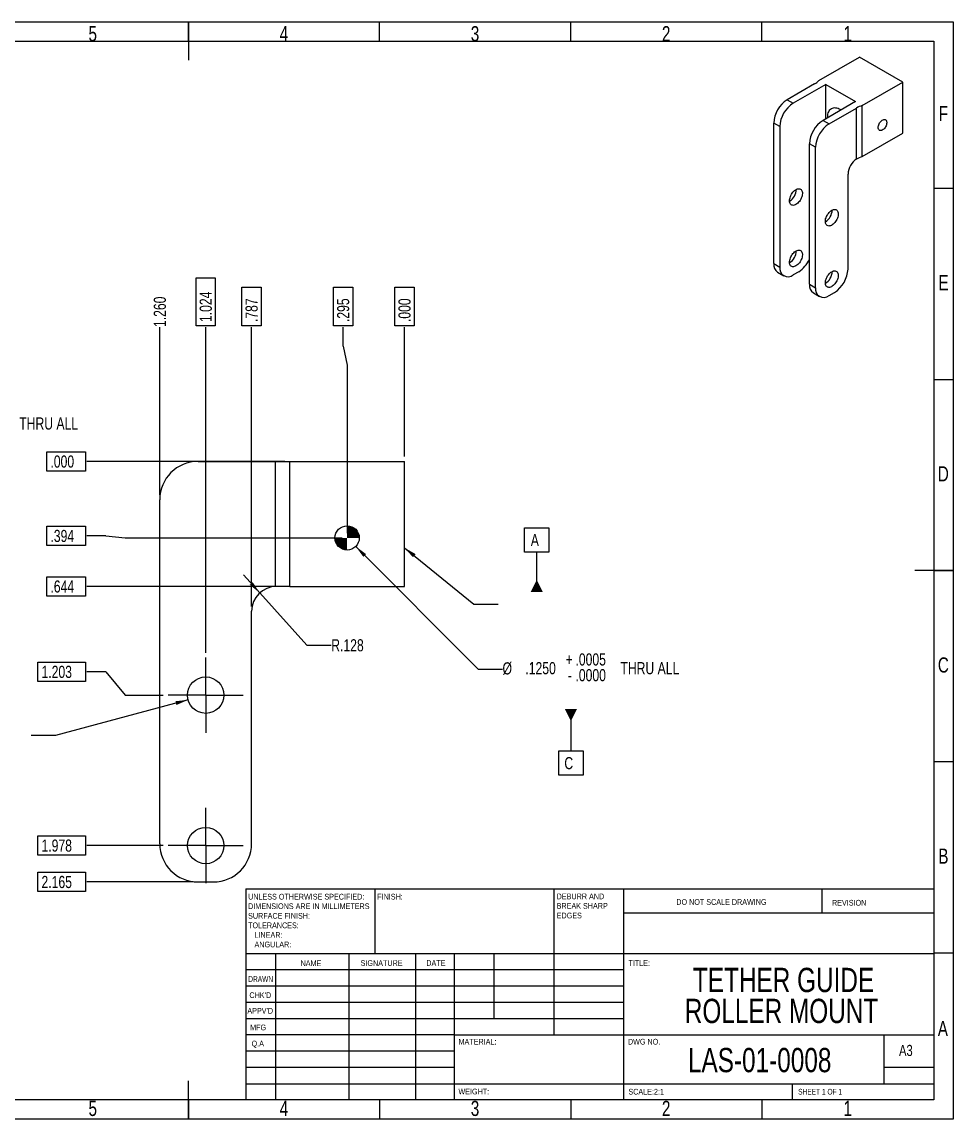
# Model space of a CAD drawing. Extents: x 0 to 16.3, y 0 to 11.5.
# Drawn here: x 6.75 to 16.34, y 0.2 to 11.5 of the extents above; entities that cross this region are included whole.
import ezdxf

# ---------------------------------------------------------------- set-up
doc = ezdxf.new("R2010")
doc.units = 0
doc.linetypes.add('SLD-SOLID', pattern=[0])
doc.layers.get('0').update_dxf_attribs({"linetype": 'CONTINUOUS'})
doc.styles.add('SLDTEXTSTYLE0', font='TXT', dxfattribs={"width": 0.75})
doc.styles.add('SLDTEXTSTYLE1', font='TXT', dxfattribs={"width": 0.686449})
doc.styles.add('SLDTEXTSTYLE2', font='TXT', dxfattribs={"width": 0.6875})
doc.dimstyles.new('SLDDIMSTYLE0', dxfattribs={"dimtxt": 0.125, "dimasz": 0.13, "dimexe": 0, "dimexo": 0.0625, "dimgap": 0.03125, "dimtad": 0, "dimtih": 1, "dimtoh": 1, "dimdec": 4, "dimlfac": 0.5, "dimrnd": 1e-09, "dimzin": 4, "dimtxsty": 'SLDTEXTSTYLE0', "dimsah": 1, "dimcen": 0, "dimazin": 3, "dimtol": 1, "dimtp": 0.001, "dimtfac": 1, "dimtdec": 3, "dimtofl": 0, "dimtmove": 0, "dimatfit": 3, "dimtolj": 1, "dimtzin": 0})
doc.dimstyles.new('SLDDIMSTYLE10', dxfattribs={"dimtxt": 0.125, "dimasz": 0.13, "dimexe": 0, "dimexo": 0.0625, "dimgap": 0.03125, "dimtad": 0, "dimtih": 1, "dimtoh": 1, "dimdec": 3, "dimlfac": 0.5, "dimrnd": 1e-09, "dimzin": 4, "dimtxsty": 'SLDTEXTSTYLE0', "dimblk1": 'NONE', "dimblk2": 'NONE', "dimsah": 1, "dimcen": 0.09, "dimazin": 3, "dimtfac": 1, "dimtdec": 3, "dimtofl": 0, "dimtmove": 0, "dimatfit": 3, "dimtolj": 1, "dimtzin": 12})
doc.dimstyles.new('SLDDIMSTYLE11', dxfattribs={"dimtxt": 0.125, "dimasz": 0.13, "dimexe": 0, "dimexo": 0.0625, "dimgap": 0.03125, "dimtad": 0, "dimtih": 1, "dimtoh": 1, "dimdec": 4, "dimlfac": 0.5, "dimrnd": 1e-09, "dimzin": 4, "dimtxsty": 'SLDTEXTSTYLE0', "dimsah": 1, "dimcen": 0, "dimazin": 3, "dimtol": 1, "dimtp": 0.001, "dimtfac": 1, "dimtdec": 3, "dimtofl": 0, "dimtmove": 0, "dimatfit": 3, "dimtolj": 1, "dimtzin": 0})
doc.dimstyles.new('SLDDIMSTYLE12', dxfattribs={"dimtxt": 0.125, "dimasz": 0.13, "dimexe": 0, "dimexo": 0.0625, "dimgap": 0.03125, "dimtad": 0, "dimtih": 1, "dimtoh": 1, "dimdec": 3, "dimlfac": 0.5, "dimrnd": 1e-09, "dimzin": 12, "dimtxsty": 'SLDTEXTSTYLE0', "dimsah": 1, "dimcen": 0, "dimazin": 3, "dimtfac": 1, "dimtdec": 3, "dimtofl": 0, "dimtmove": 0, "dimatfit": 3, "dimtolj": 1, "dimtzin": 12})
doc.dimstyles.new('SLDDIMSTYLE13', dxfattribs={"dimtxt": 0.125, "dimasz": 0.13, "dimexe": 0, "dimexo": 0.0625, "dimgap": 0.03125, "dimtad": 0, "dimtih": 1, "dimtoh": 1, "dimdec": 3, "dimlfac": 0.5, "dimrnd": 1e-09, "dimzin": 12, "dimtxsty": 'SLDTEXTSTYLE0', "dimsah": 1, "dimcen": 0, "dimazin": 3, "dimtfac": 1, "dimtdec": 3, "dimtofl": 0, "dimtmove": 0, "dimatfit": 3, "dimtolj": 1, "dimtzin": 12})
doc.dimstyles.new('SLDDIMSTYLE14', dxfattribs={"dimtxt": 0.18, "dimasz": 0.13, "dimexe": 0, "dimexo": 0.0625, "dimgap": 0, "dimtad": 0, "dimtih": 1, "dimtoh": 1, "dimdec": 0, "dimrnd": 1e-09, "dimzin": 0, "dimtxsty": 'STANDARD', "dimsah": 1, "dimcen": 0.09, "dimazin": 3, "dimtfac": 0.13, "dimtdec": 0, "dimtofl": 0, "dimtmove": 0, "dimatfit": 3, "dimtolj": 1, "dimtzin": 0})
doc.dimstyles.new('SLDDIMSTYLE7', dxfattribs={"dimtxt": 0.125, "dimasz": 0.13, "dimexe": 0, "dimexo": 0.0625, "dimgap": -0.03125, "dimtad": 0, "dimtih": 1, "dimtoh": 1, "dimdec": 3, "dimlfac": 0.5, "dimrnd": 1e-09, "dimzin": 4, "dimtxsty": 'SLDTEXTSTYLE0', "dimblk1": 'NONE', "dimblk2": 'NONE', "dimsah": 1, "dimcen": 0.09, "dimazin": 3, "dimtfac": 1, "dimtdec": 3, "dimtofl": 0, "dimtmove": 0, "dimatfit": 3, "dimtolj": 1})
doc.dimstyles.new('SLDDIMSTYLE8', dxfattribs={"dimtxt": 0.125, "dimasz": 0.13, "dimexe": 0, "dimexo": 0.0625, "dimgap": -0.03125, "dimtad": 0, "dimtih": 1, "dimtoh": 1, "dimdec": 3, "dimlfac": 0.5, "dimrnd": 1e-09, "dimzin": 12, "dimtxsty": 'SLDTEXTSTYLE0', "dimblk1": 'NONE', "dimblk2": 'NONE', "dimsah": 1, "dimcen": 0.09, "dimazin": 3, "dimtfac": 1, "dimtdec": 3, "dimtofl": 0, "dimtmove": 0, "dimatfit": 3, "dimtolj": 1})
doc.dimstyles.new('SLDDIMSTYLE9', dxfattribs={"dimtxt": 0.125, "dimasz": 0.13, "dimexe": 0, "dimexo": 0.0625, "dimgap": -0.03125, "dimtad": 0, "dimtih": 1, "dimtoh": 1, "dimdec": 3, "dimlfac": 0.5, "dimrnd": 1e-09, "dimzin": 4, "dimtxsty": 'SLDTEXTSTYLE0', "dimblk1": 'NONE', "dimblk2": 'NONE', "dimsah": 1, "dimcen": 0.09, "dimazin": 3, "dimtfac": 1, "dimtdec": 3, "dimtofl": 0, "dimtmove": 0, "dimatfit": 3, "dimtolj": 1})

# ---------------------------------------------------------------- blocks, each defined once
blk = doc.blocks.new('SW_NOTE_0_1')
at = {"color": 0, "linetype": 'CONTINUOUS', "attachment_point": 1, "style": 'SLDTEXTSTYLE0'}
for s, insert, char_height in [('UNLESS OTHERWISE SPECIFIED:', (0, 0.076), 0.05906), ('DIMENSIONS ARE IN MILLIMETERS', (0, -0.022), 0.05906), ('TOLERANCES:', (0, -0.219), 0.05906), ('SURFACE FINISH:', (0, -0.121), 0.05906), ('LINEAR:', (0.066, -0.318), 0.0591), ('ANGULAR:', (0.066, -0.416), 0.0591)]:
    blk.add_mtext(s, dxfattribs=dict(at, insert=insert, char_height=char_height))
blk = doc.blocks.new('SW_NOTE_0_2')
at = {"color": 0, "linetype": 'CONTINUOUS', "attachment_point": 1, "style": 'SLDTEXTSTYLE0'}
for s, insert, char_height in [('DEBURR AND', (0, 0.076), 0.0591), ('BREAK SHARP', (0, -0.022), 0.05906), ('EDGES', (0, -0.121), 0.0591)]:
    blk.add_mtext(s, dxfattribs=dict(at, insert=insert, char_height=char_height))
blk = doc.blocks.new('SW_NOTE_0_3')
at = {"color": 0, "linetype": 'CONTINUOUS', "char_height": 0.25, "attachment_point": 2, "style": 'SLDTEXTSTYLE0'}
for s, insert in [('TETHER GUIDE', (1.086, 0.322)), ('ROLLER MOUNT', (1.065, 0.003))]:
    blk.add_mtext(s, dxfattribs=dict(at, insert=insert))
blk = doc.blocks.new('_D')
at = {"color": 7, "linetype": 'SLD-SOLID'}
for p, q in [((4.055, 6.447), (4.959, 7.352)), ((4.959, 7.352), (5.209, 7.352))]:
    blk.add_line(p, q, dxfattribs=at)
blk.add_solid([(4.055, 6.447), (4.161, 6.525), (4.133, 6.553)], dxfattribs=at)
at = {"color": 7, "linetype": 'SLD-SOLID', "char_height": 0.125, "attachment_point": 1, "style": 'SLDTEXTSTYLE0'}
for s, insert in [('+', (6.158, 7.513)), ('.0006', (6.259, 7.513)), ('%%c', (5.209, 7.422)), ('.3750', (5.445, 7.423)), ('H7', (5.906, 7.423)), ('.0000', (6.259, 7.351)), ('THRU ALL', (6.722, 7.423)), ('-', (6.181, 7.351))]:
    blk.add_mtext(s, dxfattribs=dict(at, insert=insert))
blk = doc.blocks.new('_D_6')
at = {"color": 7, "linetype": 'SLD-SOLID'}
for p, q in [((7.005, 6.87), (7.005, 7.069)), ((7.005, 7.069), (7.405, 7.069)), ((7.405, 7.069), (7.405, 6.87)), ((9.458, 6.97), (7.417, 6.97)), ((7.405, 6.87), (7.005, 6.87))]:
    blk.add_line(p, q, dxfattribs=at)
at = {"color": 7, "linetype": 'SLD-SOLID', "insert": (7.043, 7.031), "char_height": 0.125, "attachment_point": 1, "style": 'SLDTEXTSTYLE0'}
blk.add_mtext('.000', dxfattribs=at)
blk = doc.blocks.new('_NONE')
blk = doc.blocks.new('_D_7')
at = {"color": 7, "linetype": 'SLD-SOLID'}
for p, q in [((7.005, 6.104), (7.005, 6.303)), ((7.005, 6.303), (7.405, 6.303)), ((7.405, 6.303), (7.405, 6.104)), ((7.405, 6.104), (7.005, 6.104)), ((7.614, 6.204), (7.417, 6.204)), ((7.614, 6.204), (7.811, 6.182)), ((7.811, 6.182), (10.048, 6.182))]:
    blk.add_line(p, q, dxfattribs=at)
at = {"color": 7, "linetype": 'SLD-SOLID', "insert": (7.043, 6.265), "char_height": 0.125, "attachment_point": 1, "style": 'SLDTEXTSTYLE0'}
blk.add_mtext('.394', dxfattribs=at)
blk = doc.blocks.new('_D_8')
at = {"color": 7, "linetype": 'SLD-SOLID'}
for p, q in [((7.005, 5.583), (7.005, 5.781)), ((7.005, 5.781), (7.405, 5.781)), ((7.405, 5.781), (7.405, 5.583)), ((9.458, 5.682), (7.417, 5.682)), ((7.405, 5.583), (7.005, 5.583))]:
    blk.add_line(p, q, dxfattribs=at)
at = {"color": 7, "linetype": 'SLD-SOLID', "insert": (7.043, 5.744), "char_height": 0.125, "attachment_point": 1, "style": 'SLDTEXTSTYLE0'}
blk.add_mtext('.644', dxfattribs=at)
blk = doc.blocks.new('_D_9')
at = {"color": 7, "linetype": 'SLD-SOLID'}
for p, q in [((6.913, 4.703), (6.913, 4.902)), ((6.913, 4.902), (7.405, 4.902)), ((7.405, 4.902), (7.405, 4.703)), ((7.614, 4.803), (7.417, 4.803)), ((7.614, 4.803), (7.811, 4.563)), ((7.405, 4.703), (6.913, 4.703)), ((7.811, 4.563), (8.204, 4.563))]:
    blk.add_line(p, q, dxfattribs=at)
at = {"color": 7, "linetype": 'SLD-SOLID', "insert": (6.951, 4.865), "char_height": 0.125, "attachment_point": 1, "style": 'SLDTEXTSTYLE0'}
blk.add_mtext('1.203', dxfattribs=at)
blk = doc.blocks.new('_D_10')
at = {"color": 7, "linetype": 'SLD-SOLID'}
for p, q in [((6.913, 2.915), (6.913, 3.113)), ((6.913, 3.113), (7.405, 3.113)), ((7.405, 3.113), (7.405, 2.915)), ((8.204, 3.014), (7.417, 3.014)), ((7.405, 2.915), (6.913, 2.915))]:
    blk.add_line(p, q, dxfattribs=at)
at = {"color": 7, "linetype": 'SLD-SOLID', "insert": (6.951, 3.076), "char_height": 0.125, "attachment_point": 1, "style": 'SLDTEXTSTYLE0'}
blk.add_mtext('1.978', dxfattribs=at)
blk = doc.blocks.new('_D_11')
at = {"color": 7, "linetype": 'SLD-SOLID'}
for p, q in [((6.913, 2.54), (6.913, 2.738)), ((6.913, 2.738), (7.405, 2.738)), ((7.405, 2.738), (7.405, 2.54)), ((8.513, 2.639), (7.417, 2.639)), ((7.405, 2.54), (6.913, 2.54))]:
    blk.add_line(p, q, dxfattribs=at)
at = {"color": 7, "linetype": 'SLD-SOLID', "insert": (6.951, 2.701), "char_height": 0.125, "attachment_point": 1, "style": 'SLDTEXTSTYLE0'}
blk.add_mtext('2.165', dxfattribs=at)
blk = doc.blocks.new('_D_12')
at = {"color": 7, "linetype": 'SLD-SOLID'}
for p, q in [((10.59, 8.367), (10.59, 8.766)), ((10.59, 8.766), (10.788, 8.766)), ((10.788, 8.766), (10.788, 8.367)), ((10.788, 8.367), (10.59, 8.367)), ((10.689, 7.02), (10.689, 8.354))]:
    blk.add_line(p, q, dxfattribs=at)
at = {"color": 7, "linetype": 'SLD-SOLID', "insert": (10.627, 8.405), "char_height": 0.125, "attachment_point": 1, "rotation": 90, "style": 'SLDTEXTSTYLE0'}
blk.add_mtext('.000', dxfattribs=at)
blk = doc.blocks.new('_D_13')
at = {"color": 7, "linetype": 'SLD-SOLID'}
for p, q in [((9.958, 8.367), (9.958, 8.766)), ((9.958, 8.766), (10.156, 8.766)), ((10.156, 8.766), (10.156, 8.367)), ((10.156, 8.367), (9.958, 8.367)), ((10.057, 8.157), (10.057, 8.354)), ((10.057, 8.157), (10.098, 7.96)), ((10.098, 7.96), (10.098, 6.232))]:
    blk.add_line(p, q, dxfattribs=at)
at = {"color": 7, "linetype": 'SLD-SOLID', "insert": (9.995, 8.405), "char_height": 0.125, "attachment_point": 1, "rotation": 90, "style": 'SLDTEXTSTYLE0'}
blk.add_mtext('.295', dxfattribs=at)
blk = doc.blocks.new('_D_14')
at = {"color": 7, "linetype": 'SLD-SOLID'}
for p, q in [((9.015, 8.367), (9.015, 8.766)), ((9.015, 8.766), (9.213, 8.766)), ((9.213, 8.766), (9.213, 8.367)), ((9.213, 8.367), (9.015, 8.367)), ((9.114, 5.476), (9.114, 8.354))]:
    blk.add_line(p, q, dxfattribs=at)
at = {"color": 7, "linetype": 'SLD-SOLID', "insert": (9.052, 8.405), "char_height": 0.125, "attachment_point": 1, "rotation": 90, "style": 'SLDTEXTSTYLE0'}
blk.add_mtext('.787', dxfattribs=at)
blk = doc.blocks.new('_D_15')
at = {"color": 7, "linetype": 'SLD-SOLID'}
for p, q in [((8.543, 8.367), (8.543, 8.859)), ((8.543, 8.859), (8.741, 8.859)), ((8.741, 8.859), (8.741, 8.367)), ((8.741, 8.367), (8.543, 8.367)), ((8.642, 5), (8.642, 8.354))]:
    blk.add_line(p, q, dxfattribs=at)
at = {"color": 7, "linetype": 'SLD-SOLID', "insert": (8.58, 8.405), "char_height": 0.125, "attachment_point": 1, "rotation": 90, "style": 'SLDTEXTSTYLE0'}
blk.add_mtext('1.024', dxfattribs=at)
blk = doc.blocks.new('_D_16')
at = {"color": 7, "linetype": 'SLD-SOLID'}
blk.add_line((8.169, 6.626), (8.169, 8.354), dxfattribs=at)
at = {"color": 7, "linetype": 'SLD-SOLID', "insert": (8.107, 8.354), "char_height": 0.125, "attachment_point": 1, "rotation": 90, "style": 'SLDTEXTSTYLE0'}
blk.add_mtext('1.260', dxfattribs=at)
blk = doc.blocks.new('_D_17')
at = {"color": 7, "linetype": 'SLD-SOLID'}
for p, q in [((10.187, 6.094), (11.449, 4.832)), ((11.449, 4.832), (11.699, 4.832))]:
    blk.add_line(p, q, dxfattribs=at)
blk.add_solid([(10.187, 6.094), (10.265, 5.988), (10.293, 6.016)], dxfattribs=at)
at = {"color": 7, "linetype": 'SLD-SOLID', "char_height": 0.125, "attachment_point": 1, "style": 'SLDTEXTSTYLE0'}
for s, insert in [('+', (12.349, 4.993)), ('.0005', (12.45, 4.993)), ('%%c', (11.699, 4.901)), ('.1250', (11.934, 4.903)), ('THRU ALL', (12.913, 4.903)), ('-', (12.372, 4.831)), ('.0000', (12.45, 4.831))]:
    blk.add_mtext(s, dxfattribs=dict(at, insert=insert))
blk = doc.blocks.new('_D_18')
at = {"color": 7, "linetype": 'SLD-SOLID'}
for p, q in [((8.461, 4.514), (7.095, 4.148)), ((7.095, 4.148), (6.845, 4.148))]:
    blk.add_line(p, q, dxfattribs=at)
blk.add_solid([(8.461, 4.514), (8.33, 4.5), (8.34, 4.461)], dxfattribs=at)
at = {"color": 7, "linetype": 'SLD-SOLID', "char_height": 0.125, "attachment_point": 1, "style": 'SLDTEXTSTYLE0'}
for s, insert in [('2X', (5.282, 4.211)), ('%%c', (5.522, 4.209)), ('.188 THRU ALL', (5.757, 4.211))]:
    blk.add_mtext(s, dxfattribs=dict(at, insert=insert))
blk = doc.blocks.new('_D_19')
at = {"color": 7, "linetype": 'SLD-SOLID'}
for p, q in [((9.198, 5.616), (9.031, 5.801)), ((9.198, 5.616), (9.685, 5.077)), ((9.685, 5.077), (9.935, 5.077))]:
    blk.add_line(p, q, dxfattribs=at)
blk.add_solid([(9.198, 5.616), (9.126, 5.726), (9.096, 5.699)], dxfattribs=at)
at = {"color": 7, "linetype": 'SLD-SOLID', "insert": (9.935, 5.139), "char_height": 0.125, "attachment_point": 1, "style": 'SLDTEXTSTYLE0'}
blk.add_mtext('R.128', dxfattribs=at)
blk = doc.blocks.new('SW_CENTERMARKSYMBOL_0')
at = {"color": 0, "linetype": 'SLD-SOLID'}
for p, q in [((0, 0.2), (0, 0.3875)), ((0, 0), (0, 0.2)), ((-0.2, 0), (-0.3875, 0)), ((0, 0), (-0.2, 0)), ((0, 0), (0, -0.2)), ((0, 0), (0.2, 0)), ((0.2, 0), (0.3875, 0)), ((0, -0.2), (0, -0.3875))]:
    blk.add_line(p, q, dxfattribs=at)
blk = doc.blocks.new('SW_CENTERMARKSYMBOL_1')
at = {"color": 0, "linetype": 'SLD-SOLID'}
for p, q in [((0, 0.2), (0, 0.3875)), ((0, 0), (0, 0.2)), ((-0.2, 0), (-0.3875, 0)), ((0, 0), (-0.2, 0)), ((0, 0), (0, -0.2)), ((0, 0), (0.2, 0)), ((0.2, 0), (0.3875, 0)), ((0, -0.2), (0, -0.3875))]:
    blk.add_line(p, q, dxfattribs=at)
blk = doc.blocks.new('SW_DATUMTAG_1')
at = {"color": 0, "linetype": 'SLD-SOLID'}
for p, q in [((-0.063, -0.026), (-0.063, 0.224)), ((-0.063, 0.224), (0.187, 0.224)), ((0.187, 0.224), (0.187, -0.026)), ((0.187, -0.026), (-0.063, -0.026)), ((0.062, -0.435), (0.062, -0.026))]:
    blk.add_line(p, q, dxfattribs=at)
blk.add_solid([(0.124, -0.435), (-0.001, -0.435), (0.062, -0.31)], dxfattribs=at)
at = {"color": 0, "linetype": 'CONTINUOUS', "insert": (0, 0.161), "char_height": 0.125, "attachment_point": 1, "style": 'SLDTEXTSTYLE0'}
blk.add_mtext('A', dxfattribs=at)
blk = doc.blocks.new('SW_DATUMTAG_2')
at = {"color": 0, "linetype": 'SLD-SOLID'}
for p, q in [((0.068, 0.656), (0.068, 0.224)), ((-0.057, -0.026), (-0.057, 0.224)), ((-0.057, 0.224), (0.193, 0.224)), ((0.193, 0.224), (0.193, -0.026)), ((0.193, -0.026), (-0.057, -0.026))]:
    blk.add_line(p, q, dxfattribs=at)
blk.add_solid([(0.13, 0.656), (0.005, 0.656), (0.068, 0.531)], dxfattribs=at)
at = {"color": 0, "linetype": 'CONTINUOUS', "insert": (0, 0.161), "char_height": 0.125, "attachment_point": 1, "style": 'SLDTEXTSTYLE0'}
blk.add_mtext('C', dxfattribs=at)
blk = doc.blocks.new('*U36')
at = {"color": 0, "linetype": 'CONTINUOUS'}
for points in [[(0, 0), (0, 0.125), (0.024, 0)], [(0.024, 0), (0, 0.125), (0.024, 0.123)], [(0.024, 0), (0.024, 0.123), (0.048, 0)], [(0.048, 0), (0.024, 0.123), (0.048, 0.115)], [(0.048, 0), (0.048, 0.115), (0.069, 0)], [(0.069, 0), (0.048, 0.115), (0.069, 0.104)], [(0.069, 0), (0.069, 0.104), (0.088, 0)], [(0.088, 0), (0.069, 0.104), (0.088, 0.088)], [(0.088, 0), (0.088, 0.088), (0.104, 0)], [(0.104, 0), (0.088, 0.088), (0.104, 0.069)], [(0.104, 0), (0.104, 0.069), (0.115, 0)], [(0.115, 0), (0.104, 0.069), (0.115, 0.048)], [(0.115, 0), (0.115, 0.048), (0.123, 0)], [(0.123, 0), (0.115, 0.048), (0.123, 0.024)], [(0.123, 0), (0.123, 0.024), (0.125, 0)]]:
    blk.add_solid(points, dxfattribs=at)
blk = doc.blocks.new('*U37')
at = {"color": 0, "linetype": 'CONTINUOUS'}
for points in [[(-0.123, -0.022), (-0.125, 0), (-0.123, 0)], [(-0.123, -0.022), (-0.123, 0), (-0.117, -0.043)], [(-0.117, -0.043), (-0.123, 0), (-0.117, 0)], [(-0.117, -0.043), (-0.117, 0), (-0.108, -0.062)], [(-0.108, -0.062), (-0.117, 0), (-0.108, 0)], [(-0.108, -0.062), (-0.108, 0), (-0.096, -0.08)], [(-0.096, -0.08), (-0.108, 0), (-0.096, 0)], [(-0.096, -0.08), (-0.096, 0), (-0.08, -0.096)], [(-0.08, -0.096), (-0.096, 0), (-0.08, 0)], [(-0.08, -0.096), (-0.08, 0), (-0.062, -0.108)], [(-0.062, -0.108), (-0.08, 0), (-0.062, 0)], [(-0.062, -0.108), (-0.062, 0), (-0.043, -0.117)], [(-0.043, -0.117), (-0.062, 0), (-0.043, 0)], [(-0.043, -0.117), (-0.043, 0), (-0.022, -0.123)], [(-0.022, -0.123), (-0.043, 0), (-0.022, 0)], [(-0.022, -0.123), (-0.022, 0), (0, -0.125)], [(0, -0.125), (-0.022, 0), (0, 0)]]:
    blk.add_solid(points, dxfattribs=at)
blk = doc.blocks.new('SW_DOWELSYMBOL_1')
at = {"color": 0, "linetype": 'CONTINUOUS'}
blk.add_circle((0, 0), 0.125, dxfattribs=at)
for name in ['*U36', '*U37']:
    blk.add_blockref(name, (0, 0), dxfattribs=at)

msp = doc.modelspace()

# ---------------------------------------------------------------- linework, layer by layer
at = {"color": 7, "linetype": 'SLD-SOLID'}
for p, q in [((0.59055, 11.49606), (16.33858, 11.49606)), ((8.46457, 11.49606), (8.46457, 11.10236)), ((8.46457, 11.29921), (8.46457, 11.49606)), ((10.43307, 11.29921), (10.43307, 11.49606)), ((12.40157, 11.29921), (12.40157, 11.49606)), ((14.37008, 11.29921), (14.37008, 11.49606)), ((16.33858, 11.49606), (16.33858, 0.19685)), ((0.7874, 11.29921), (16.14173, 11.29921)), ((16.14173, 11.29921), (16.14173, 0.3937)), ((14.95748, 10.89229), (15.37507, 11.13335)), ((15.82049, 10.87622), (15.37507, 11.13335)), ((14.91283, 10.85848), (14.63038, 10.69542)), ((15.02708, 10.85211), (14.69302, 10.65926)), ((15.02708, 10.85211), (15.33331, 10.67533)), ((15.02708, 10.49855), (15.02708, 10.85211)), ((15.40291, 10.63515), (15.82049, 10.87622)), ((15.82049, 10.35061), (15.82049, 10.87622)), ((14.63038, 10.69542), (14.69302, 10.65926)), ((15.33331, 10.67533), (14.99924, 10.48248)), ((15.40291, 10.10954), (15.40291, 10.63515)), ((15.06188, 10.44632), (15.34433, 10.60937)), ((15.34433, 10.08377), (15.34433, 10.60937)), ((14.55382, 10.41817), (14.49118, 10.45433)), ((14.49118, 9.0077), (14.49118, 10.45433)), ((14.55382, 10.41817), (14.55382, 8.97154)), ((14.99924, 10.48248), (15.06188, 10.44632)), ((15.40291, 10.10954), (15.82049, 10.35061)), ((14.92269, 10.20523), (14.86005, 10.24139)), ((14.86005, 8.79476), (14.86005, 10.24139)), ((14.92269, 8.7586), (14.92269, 10.20523)), ((15.25675, 8.95145), (15.25675, 9.92873)), ((16.14173, 9.78346), (16.33858, 9.78346)), ((14.49118, 9.0077), (14.55382, 8.97154)), ((14.53196, 8.91757), (14.5946, 8.88141)), ((14.74869, 8.9233), (14.69302, 8.89116)), ((14.86005, 8.79476), (14.92269, 8.7586)), ((14.90083, 8.70463), (14.96346, 8.66847)), ((15.06188, 8.67822), (15.11756, 8.71036)), ((16.14173, 7.81496), (16.33858, 7.81496)), ((8.56299, 6.96951), (9.36189, 6.96951)), ((9.36189, 5.68211), (9.36189, 6.96951)), ((9.36189, 6.96951), (9.50787, 6.96951)), ((9.50787, 6.96951), (10.68898, 6.96951)), ((9.50787, 5.68211), (9.50787, 6.96951)), ((10.68898, 5.68211), (10.68898, 6.96951)), ((8.16929, 3.0325), (8.16929, 6.57581)), ((16.33858, 5.84646), (15.94488, 5.84646)), ((16.14173, 5.84646), (16.33858, 5.84646)), ((9.50787, 5.68211), (9.36189, 5.68211)), ((9.50787, 5.68211), (10.68898, 5.68211)), ((9.11417, 3.0325), (9.11417, 5.4262)), ((16.14173, 3.87795), (16.33858, 3.87795)), ((8.56299, 2.6388), (8.72047, 2.6388)), ((9.05512, 2.5689), (16.14173, 2.5689)), ((9.05512, 2.5689), (9.05512, 0.3937)), ((10.38583, 1.89961), (10.38583, 2.5689)), ((12.22835, 2.5689), (12.22835, 1.06299)), ((12.94488, 2.5689), (12.94488, 0.3937)), ((14.99213, 2.31791), (14.99213, 2.5689)), ((16.14173, 2.31791), (12.94488, 2.31791)), ((16.14173, 1.89961), (9.05512, 1.89961)), ((9.3622, 1.89961), (9.3622, 0.3937)), ((10.11775, 1.89961), (10.11775, 0.3937)), ((10.80311, 1.89961), (10.80311, 0.3937)), ((11.20472, 0.3937), (11.20472, 1.89961)), ((11.61417, 1.23031), (11.61417, 1.89961)), ((16.14173, 1.90945), (16.33858, 1.90945)), ((12.94488, 1.73228), (9.05512, 1.73228)), ((12.94488, 1.56496), (9.05512, 1.56496)), ((12.94488, 1.39764), (9.05512, 1.39764)), ((12.94488, 1.23031), (9.05512, 1.23031)), ((11.20472, 1.06299), (9.05512, 1.06299)), ((11.20472, 1.06299), (16.14173, 1.06299)), ((15.62992, 0.56102), (15.62992, 1.06299)), ((11.20472, 0.89567), (9.05512, 0.89567)), ((11.20472, 0.72835), (9.05512, 0.72835)), ((16.14173, 0.72835), (15.62992, 0.72835)), ((8.46457, 0.19685), (8.46457, 0.59055)), ((9.05512, 0.56102), (16.14173, 0.56102)), ((14.68504, 0.3937), (14.68504, 0.56102)), ((16.14173, 0.3937), (0.7874, 0.3937)), ((8.46457, 0.3937), (8.46457, 0.19685)), ((10.43307, 0.3937), (10.43307, 0.19685)), ((12.40157, 0.3937), (12.40157, 0.19685)), ((14.37008, 0.3937), (14.37008, 0.19685)), ((16.33858, 0.19685), (0.59055, 0.19685))]:
    msp.add_line(p, q, dxfattribs=at)
at = {"color": 7, "linetype": 'SLD-SOLID', "flags": 128}
for points in [[(15.0478, 10.51051), (15.04761, 10.51879), (15.04825, 10.53342), (15.05016, 10.54718), (15.05332, 10.55993), (15.05771, 10.57155), (15.06327, 10.58192), (15.06996, 10.59095), (15.07771, 10.59854), (15.08645, 10.60463), (15.09609, 10.60915), (15.10654, 10.61207), (15.1177, 10.61335), (15.12946, 10.61299), (15.14171, 10.61098), (15.15433, 10.60734), (15.1672, 10.60211), (15.1802, 10.59535), (15.18729, 10.59104)], [(15.5675, 10.4087), (15.56814, 10.41769), (15.57003, 10.42716), (15.57312, 10.43683), (15.57731, 10.44642), (15.5825, 10.45567), (15.58853, 10.46429), (15.59522, 10.47205), (15.60239, 10.47873), (15.60982, 10.48412), (15.61731, 10.48807), (15.62464, 10.49048), (15.63159, 10.49127), (15.63798, 10.49041), (15.6436, 10.48794), (15.64831, 10.48393), (15.65197, 10.47848), (15.65447, 10.47176), (15.65573, 10.46396), (15.65573, 10.45531), (15.65447, 10.44604), (15.65197, 10.43644), (15.64831, 10.42677), (15.6436, 10.41732), (15.63798, 10.40835), (15.63159, 10.40013), (15.62464, 10.39289), (15.61731, 10.38683), (15.60982, 10.38214), (15.60239, 10.37895), (15.59522, 10.37735), (15.58853, 10.37738), (15.5825, 10.37905), (15.57731, 10.3823), (15.57312, 10.38705), (15.57003, 10.39316), (15.56814, 10.40044), (15.5675, 10.4087)], [(14.72085, 9.61619), (14.71163, 9.61161), (14.70258, 9.60861), (14.69389, 9.60724), (14.68573, 9.60754), (14.67824, 9.6095), (14.67159, 9.61308), (14.6659, 9.61821), (14.66127, 9.62479), (14.65781, 9.63269), (14.65557, 9.64176), (14.6546, 9.65182), (14.65493, 9.66268), (14.65653, 9.67413), (14.65939, 9.68593), (14.66344, 9.69787), (14.66862, 9.70971), (14.6748, 9.72122), (14.68189, 9.73218), (14.68973, 9.74236), (14.69818, 9.75159), (14.70707, 9.75966), (14.71623, 9.76644), (14.72548, 9.77177), (14.73464, 9.77557), (14.74353, 9.77776), (14.75198, 9.7783), (14.75982, 9.77717), (14.7669, 9.77439), (14.77309, 9.77003), (14.77826, 9.76416), (14.78232, 9.7569), (14.78518, 9.74839), (14.78678, 9.7388), (14.78711, 9.72831), (14.78614, 9.71714), (14.7839, 9.70548), (14.78044, 9.69358), (14.77581, 9.68166), (14.77012, 9.66996), (14.76347, 9.6587), (14.75598, 9.6481), (14.74782, 9.63837), (14.73913, 9.6297), (14.73008, 9.62226), (14.72085, 9.61619)], [(15.08972, 9.55635), (15.09895, 9.56093), (15.10799, 9.56393), (15.11668, 9.5653), (15.12485, 9.565), (15.13233, 9.56304), (15.13898, 9.55946), (15.14468, 9.55433), (15.1493, 9.54775), (15.15277, 9.53985), (15.155, 9.53078), (15.15597, 9.52072), (15.15565, 9.50986), (15.15404, 9.49841), (15.15118, 9.48661), (15.14713, 9.47467), (15.14196, 9.46283), (15.13577, 9.45132), (15.12868, 9.44036), (15.12084, 9.43018), (15.11239, 9.42095), (15.1035, 9.41288), (15.09434, 9.4061), (15.0851, 9.40077), (15.07594, 9.39696), (15.06705, 9.39478), (15.0586, 9.39424), (15.05075, 9.39537), (15.04367, 9.39815), (15.03748, 9.40251), (15.03231, 9.40838), (15.02826, 9.41564), (15.0254, 9.42415), (15.02379, 9.43374), (15.02347, 9.44423), (15.02444, 9.4554), (15.02667, 9.46706), (15.03014, 9.47896), (15.03476, 9.49088), (15.04046, 9.50258), (15.04711, 9.51384), (15.05459, 9.52444), (15.06276, 9.53417), (15.07145, 9.54284), (15.08049, 9.55028), (15.08972, 9.55635)], [(14.72085, 8.98378), (14.71163, 8.9792), (14.70258, 8.9762), (14.69389, 8.97483), (14.68573, 8.97513), (14.67824, 8.97709), (14.67159, 8.98067), (14.6659, 8.9858), (14.66127, 8.99238), (14.65781, 9.00028), (14.65557, 9.00935), (14.6546, 9.01941), (14.65493, 9.03027), (14.65653, 9.04172), (14.65939, 9.05353), (14.66344, 9.06546), (14.66862, 9.0773), (14.6748, 9.08881), (14.68189, 9.09977), (14.68973, 9.10996), (14.69818, 9.11918), (14.70707, 9.12725), (14.71623, 9.13403), (14.72548, 9.13937), (14.73464, 9.14317), (14.74353, 9.14535), (14.75198, 9.14589), (14.75982, 9.14476), (14.7669, 9.14198), (14.77309, 9.13762), (14.77826, 9.13175), (14.78232, 9.12449), (14.78518, 9.11598), (14.78678, 9.10639), (14.78711, 9.09591), (14.78614, 9.08473), (14.7839, 9.07307), (14.78044, 9.06117), (14.77581, 9.04925), (14.77012, 9.03755), (14.76347, 9.02629), (14.75598, 9.01569), (14.74782, 9.00596), (14.73913, 8.99729), (14.73008, 8.98985), (14.72085, 8.98378)], [(15.08972, 8.92394), (15.09895, 8.92852), (15.10799, 8.93152), (15.11668, 8.93289), (15.12485, 8.93259), (15.13233, 8.93063), (15.13898, 8.92705), (15.14468, 8.92192), (15.1493, 8.91534), (15.15277, 8.90744), (15.155, 8.89837), (15.15597, 8.88831), (15.15565, 8.87745), (15.15404, 8.866), (15.15118, 8.8542), (15.14713, 8.84226), (15.14196, 8.83042), (15.13577, 8.81891), (15.12868, 8.80795), (15.12084, 8.79777), (15.11239, 8.78855), (15.1035, 8.78047), (15.09434, 8.7737), (15.0851, 8.76836), (15.07594, 8.76456), (15.06705, 8.76237), (15.0586, 8.76183), (15.05075, 8.76297), (15.04367, 8.76574), (15.03748, 8.7701), (15.03231, 8.77597), (15.02826, 8.78323), (15.0254, 8.79174), (15.02379, 8.80133), (15.02347, 8.81182), (15.02444, 8.823), (15.02667, 8.83465), (15.03014, 8.84655), (15.03476, 8.85847), (15.04046, 8.87017), (15.04711, 8.88143), (15.05459, 8.89203), (15.06276, 8.90176), (15.07145, 8.91043), (15.08049, 8.91787), (15.08972, 8.92394)]]:
    msp.add_lwpolyline(points, dxfattribs=at)
at = {"color": 7, "linetype": 'SLD-SOLID'}
for centre, radius in [((10.09843, 6.18211), 0.125), ((8.64173, 4.5628), 0.1875), ((8.64173, 3.0138), 0.1875)]:
    msp.add_circle(centre, radius, dxfattribs=at)
for centre, radius, start, end in [((14.80969, 11.04108), 0.20972, 299.459809, 314.808727), ((14.79339, 10.44058), 0.30252, 122.605478, 177.394522), ((14.85603, 10.40442), 0.30252, 122.605478, 177.394522), ((15.49873, 10.33798), 0.31224, 107.872555, 119.636303), ((15.16226, 10.22763), 0.30252, 122.605478, 177.394522), ((15.22489, 10.19147), 0.30252, 122.605478, 177.394522), ((15.45264, 9.92011), 0.19607, 122.52009, 177.47991), ((15.49873, 9.81237), 0.31224, 107.872555, 119.636303), ((14.58372, 9.77191), 0.1407, 300.280038, 359.725338), ((14.95271, 9.55889), 0.14057, 300.250075, 359.755302), ((14.58372, 9.1395), 0.1407, 300.280038, 359.725338), ((14.59014, 9.17313), 0.2959, 302.402021, 335.809653), ((14.5871, 8.99681), 0.09653, 173.521018, 235.166802), ((14.63868, 8.95778), 0.08597, 170.785963, 309.203285), ((14.95454, 8.9652), 0.30252, 302.605478, 357.394522), ((14.95271, 8.92649), 0.14057, 300.250075, 359.755302), ((14.95746, 8.78454), 0.09794, 174.012351, 234.675468), ((15.00754, 8.74483), 0.08597, 170.785963, 309.203285), ((8.56299, 6.57581), 0.3937, 90, 180), ((9.37008, 5.4262), 0.25591, 90, 180), ((8.56299, 3.0325), 0.3937, 180, 270), ((8.72047, 3.0325), 0.3937, 270, 0)]:
    msp.add_arc(centre, radius, start, end, dxfattribs=at)

# ---------------------------------------------------------------- block references
at = {"color": 7, "linetype": 'CONTINUOUS'}
for name, p in [('SW_DOWELSYMBOL_1', (10.09843, 6.18211)), ('SW_DATUMTAG_1', (11.98981, 6.0611)), ('SW_CENTERMARKSYMBOL_1', (8.64173, 4.5628)), ('SW_DATUMTAG_2', (12.33565, 3.76399)), ('SW_CENTERMARKSYMBOL_0', (8.64173, 3.0138)), ('SW_NOTE_0_1', (9.07849, 2.44045)), ('SW_NOTE_0_2', (12.25627, 2.44368)), ('SW_NOTE_0_3', (13.50708, 1.43252))]:
    msp.add_blockref(name, p, dxfattribs=at)

# ---------------------------------------------------------------- texts
for s, insert, char_height, attachment_point, style in [('5', (7.47874, 11.45317), 0.15625, 2, 'SLDTEXTSTYLE0'), ('4', (9.44725, 11.45317), 0.15625, 2, 'SLDTEXTSTYLE0'), ('3', (11.41575, 11.45317), 0.15625, 2, 'SLDTEXTSTYLE0'), ('2', (13.38425, 11.45317), 0.15625, 2, 'SLDTEXTSTYLE0'), ('1', (15.25433, 11.45317), 0.15625, 2, 'SLDTEXTSTYLE0'), ('F', (16.23849, 10.63081), 0.15625, 2, 'SLDTEXTSTYLE0'), ('E', (16.24046, 8.88868), 0.15625, 2, 'SLDTEXTSTYLE0'), ('D', (16.23829, 6.92018), 0.15625, 2, 'SLDTEXTSTYLE0'), ('C', (16.23853, 4.95168), 0.15625, 2, 'SLDTEXTSTYLE0'), ('B', (16.239, 2.98317), 0.15625, 2, 'SLDTEXTSTYLE0'), ('FINISH:', (10.40832, 2.51651), 0.059055, 1, 'SLDTEXTSTYLE0'), ('DO NOT SCALE DRAWING', (13.48877, 2.46193), 0.0590551, 1, 'SLDTEXTSTYLE0'), ('REVISION', (15.09164, 2.45413), 0.059055, 1, 'SLDTEXTSTYLE0'), ('NAME', (9.61899, 1.83077), 0.059055, 1, 'SLDTEXTSTYLE0'), ('SIGNATURE', (10.23754, 1.83314), 0.059055, 1, 'SLDTEXTSTYLE0'), ('DATE', (10.91396, 1.83371), 0.059055, 1, 'SLDTEXTSTYLE0'), ('TITLE:', (12.99568, 1.83371), 0.059055, 1, 'SLDTEXTSTYLE0'), ('DRAWN', (9.08045, 1.66869), 0.059055, 1, 'SLDTEXTSTYLE1'), ("CHK'D", (9.0921, 1.50244), 0.059055, 1, 'SLDTEXTSTYLE0'), ("APPV'D", (9.07093, 1.34118), 0.059055, 1, 'SLDTEXTSTYLE0'), ('MFG', (9.09937, 1.16991), 0.059055, 1, 'SLDTEXTSTYLE0'), ('A', (16.23385, 1.20711), 0.15625, 2, 'SLDTEXTSTYLE0'), ('MATERIAL:', (11.2459, 1.02307), 0.059055, 1, 'SLDTEXTSTYLE0'), ('DWG NO.', (12.99028, 1.02307), 0.059055, 1, 'SLDTEXTSTYLE0'), ('Q.A', (9.11453, 1.00412), 0.059055, 1, 'SLDTEXTSTYLE0'), ('LAS-01-0008', (14.34703, 0.92941), 0.25, 2, 'SLDTEXTSTYLE0'), ('A3', (15.78233, 0.96088), 0.114583, 1, 'SLDTEXTSTYLE0'), ('WEIGHT:', (11.2448, 0.50982), 0.059, 1, 'SLDTEXTSTYLE0'), ('SCALE:2:1', (12.99504, 0.50788), 0.059055, 1, 'SLDTEXTSTYLE0'), ('SHEET 1 OF 1', (14.74324, 0.50788), 0.0590551, 1, 'SLDTEXTSTYLE2'), ('5', (7.47874, 0.38475), 0.15625, 2, 'SLDTEXTSTYLE0'), ('4', (9.44725, 0.38475), 0.15625, 2, 'SLDTEXTSTYLE0'), ('3', (11.41575, 0.38475), 0.15625, 2, 'SLDTEXTSTYLE0'), ('2', (13.38425, 0.38475), 0.15625, 2, 'SLDTEXTSTYLE0'), ('1', (15.25433, 0.38475), 0.15625, 2, 'SLDTEXTSTYLE0')]:
    msp.add_mtext(s, dxfattribs=dict(at, insert=insert, char_height=char_height, attachment_point=attachment_point, style=style))

# ---------------------------------------------------------------- dimensions: what is measured, and where the dimension line sits
at = {"color": 7, "linetype": 'SLD-SOLID'}
for feature_location, offset, dtype, origin, dimstyle, picture, middle in [((8.64173, 4.9503), (0, 3.40373), 1, (10.68898, 6.96951), 'SLDDIMSTYLE8', '_D_15', (8.64173, 8.61262)), ((8.16929, 6.57581), (0, 1.77822), 1, (10.68898, 6.96951), 'SLDDIMSTYLE10', '_D_16', (8.16929, 8.56184)), ((9.11417, 5.4262), (0, 2.92783), 1, (10.68898, 6.96951), 'SLDDIMSTYLE8', '_D_14', (9.11417, 8.56644)), ((10.09843, 6.18211), (-0.04116, 2.17192), 1, (10.68898, 6.96951), 'SLDDIMSTYLE8', '_D_13', (10.05727, 8.56644)), ((10.688976378, 6.9695104869), (0, 1.3845197563), 1, (10.688976378, 6.9695104869), 'SLDDIMSTYLE9', '_D_12', (10.688976378, 8.566443436)), ((9.5078740157, 6.9695104869), (-2.090463412, 0), 0, (9.5078740157, 6.9695104869), 'SLDDIMSTYLE7', '_D_6', (7.2049974108, 6.9695104869)), ((8.25423, 4.5628), (-0.83682, 0.23987), 0, (9.50787, 6.96951), 'SLDDIMSTYLE8', '_D_9', (7.15882, 4.80267)), ((8.25423, 3.0138), (-0.83682, 0), 0, (9.50787, 6.96951), 'SLDDIMSTYLE8', '_D_10', (7.15882, 3.0138)), ((8.56299, 2.6388), (-1.14558, 0), 0, (9.50787, 6.96951), 'SLDDIMSTYLE8', '_D_11', (7.15882, 2.6388)), ((10.09843, 6.18211), (-2.68101, 0.02147), 0, (9.50787, 6.96951), 'SLDDIMSTYLE8', '_D_7', (7.205, 6.20358)), ((9.50787, 5.68211), (-2.09046, 0), 0, (9.50787, 6.96951), 'SLDDIMSTYLE8', '_D_8', (7.205, 5.68211))]:
    dim = msp.add_ordinate_dim(feature_location=feature_location, offset=offset, dtype=dtype, origin=origin, dimstyle=dimstyle, dxfattribs=at)
    dim.commit()
    dim.dimension.update_dxf_attribs({"geometry": picture, "text_midpoint": middle})
for p1, p2, text, dimstyle, picture, middle in [((3.52443, 5.91694), (4.05476, 6.44727), '<> THRU ALL\\P', 'SLDDIMSTYLE0', '_D', (6.32448, 7.35182)), ((10.01004, 6.2705), (10.18681, 6.09372), '<> THRU ALL\\P', 'SLDDIMSTYLE11', '_D_17', (12.66465, 4.83175)), ((8.8228434, 4.6113254), (8.4606212, 4.5142683), '2X <> THRU ALL\\P', 'SLDDIMSTYLE12', '_D_18', (6.0632463, 4.1482592))]:
    dim = msp.add_diameter_dim_2p(p1=p1, p2=p2, text=text, dimstyle=dimstyle, dxfattribs=at)
    dim.commit()
    dim.dimension.update_dxf_attribs({"geometry": picture, "text_midpoint": middle, "dimtype": 163})
dim = msp.add_radius_dim(center=(9.37008, 5.4262), mpoint=(9.19843, 5.616), dimstyle='SLDDIMSTYLE13', dxfattribs=at)
dim.commit()
dim.dimension.update_dxf_attribs({"geometry": '_D_19', "text_midpoint": (10.14774, 5.07743), "dimtype": 164})

# ---------------------------------------------------------------- leaders
msp.add_leader([(10.68898, 6.08078), (11.40453, 5.50114), (11.65453, 5.50114)], dimstyle='SLDDIMSTYLE14', dxfattribs=at)

doc.saveas('drawing.dxf')
